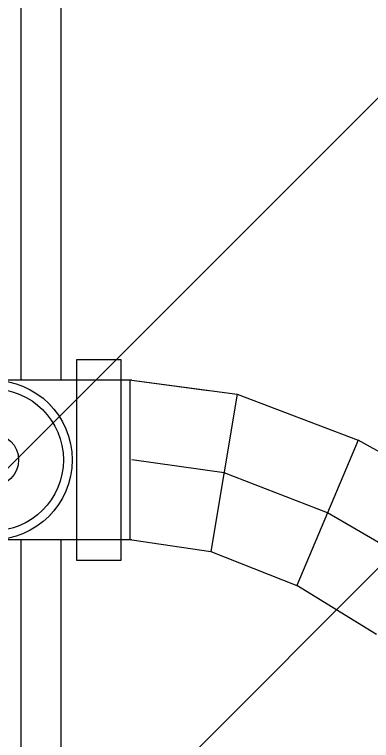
# Model space of a CAD drawing. Header units: inches. Extents: x 72602 to 350810, y -122122 to 43597.
# Drawn here: x 302376 to 303718, y 13118 to 15845 of the extents above; entities that cross this region are included whole.
import ezdxf

# ---------------------------------------------------------------- set-up
doc = ezdxf.new("R2010")
doc.units = ezdxf.units.IN
doc.header["$MEASUREMENT"] = 0
doc.layers.add('M-HVAC-EQPM-NEW', color=5, linetype='Continuous')
doc.layers.add('M-X-BKGD', color=8, linetype='Continuous')

msp = doc.modelspace()

# ---------------------------------------------------------------- hatches: boundary and pattern name
at = {"layer": 'M-HVAC-EQPM-NEW'}
h = msp.add_hatch(dxfattribs=at)
h.set_pattern_fill('ANSI31', color=1, scale=10000)
h.set_pattern_definition([(45, (143403.7, -63489.4), (-883.8835, 883.8835), [])])
h.paths.add_polyline_path([(293411, 17174.6), (308563.5, 17174.6), (308563.5, 7044.1), (293411, 7044.1)])

# ---------------------------------------------------------------- linework, layer by layer
at = {"layer": 'M-X-BKGD', "ltscale": 0.4}
for p, q in [((302401.5, 14471.6), (302401.5, 23871.6)), ((302401.5, 14471.6), (302401.5, 23871.6)), ((302551.5, 14471.6), (302551.5, 23871.6)), ((302551.5, 14471.6), (302551.5, 23871.6)), ((302401.5, 11471.6), (302401.5, 13871.6)), ((302401.5, 11471.6), (302401.5, 13871.6)), ((302551.5, 11471.6), (302551.5, 13871.6)), ((302551.5, 11471.6), (302551.5, 13871.6))]:
    msp.add_line(p, q, dxfattribs=at)
at = {"layer": 'M-X-BKGD'}
for p, q in [((302817.4, 14471.6), (301761.5, 14471.6)), ((302817.4, 14471.6), (301761.5, 14471.6)), ((302811.5, 13871.6), (302811.5, 14471.6)), ((302811.5, 13871.6), (302811.5, 14471.6)), ((302817.4, 14471.6), (303105.7, 14433.1)), ((302817.4, 14471.6), (303213.9, 14418.6)), ((302817.4, 14471.6), (303105.7, 14433.1)), ((302817.4, 14471.6), (303213.9, 14418.6)), ((303213.9, 14418.6), (303114.2, 13827.2)), ((303213.9, 14418.6), (303114.2, 13827.2)), ((303213.9, 14418.6), (303668.6, 14246.2)), ((303213.9, 14418.6), (303668.6, 14246.2)), ((303668.6, 14246.2), (303437.6, 13699.5)), ((303668.6, 14246.2), (303437.6, 13699.5)), ((304091, 14010.8), (303668.6, 14246.2)), ((304091, 14010.8), (303668.6, 14246.2)), ((302817.4, 13871.6), (301761.5, 13871.6)), ((302817.4, 13871.6), (301761.5, 13871.6)), ((302817.4, 13871.6), (303114.2, 13827.2)), ((302817.4, 13871.6), (303114.2, 13827.2)), ((303114.2, 13827.2), (303437.6, 13699.5)), ((303114.2, 13827.2), (303437.6, 13699.5)), ((303736.8, 13515.4), (303437.6, 13699.5)), ((303736.8, 13515.4), (303437.6, 13699.5))]:
    msp.add_line(p, q, dxfattribs=at)
at = {"layer": 'M-X-BKGD', "ltscale": 0.003}
for p, q in [((303164, 14122.9), (302817.4, 14171.6)), ((303164, 14122.9), (302817.4, 14171.6)), ((303553.1, 13972.9), (303164, 14122.9)), ((303553.1, 13972.9), (303164, 14122.9)), ((303913.9, 13763.1), (303553.1, 13972.9)), ((303913.9, 13763.1), (303553.1, 13972.9))]:
    msp.add_line(p, q, dxfattribs=at)
at = {"layer": 'M-X-BKGD'}
msp.add_lwpolyline([(302610.3, 14549), (302776.2, 14549), (302776.2, 13794.1), (302610.3, 13794.1)], close=True, dxfattribs=at)
for radius in [300, 300, 267.3, 267.3, 98.8, 98.8]:
    msp.add_circle((302292.8, 14171.6), radius, dxfattribs=at)

doc.saveas('drawing.dxf')
